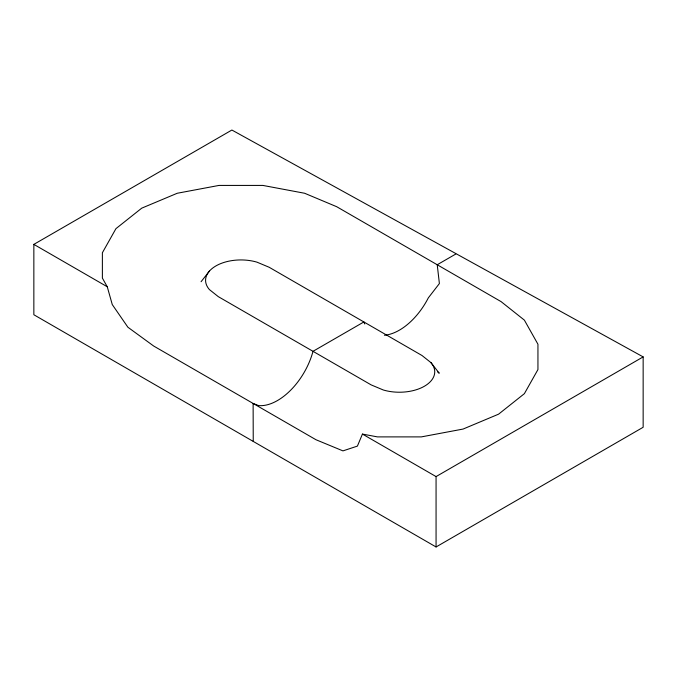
<?xml version="1.0" encoding="UTF-8"?>
<svg xmlns="http://www.w3.org/2000/svg" width="677" height="677" viewBox="0 0 677 677"><rect width="100%" height="100%" fill="white"/><g stroke="black" fill="none" stroke-linecap="round" stroke-linejoin="round"><path stroke-width="1.02" d="M362.432 434.075L357.405 446.101L342.96 450.882L315.981 439.737L153.696 346.04L127.894 327.228L112.272 304.574L107.254 286.76L102.379 278.086L102.379 252.749L115.945 228.648L141.738 208.152L177.247 193.258L218.993 185.422L262.879 185.422L304.625 193.258L336.689 206.705L501.082 301.62L524.379 320.128L537.944 344.229L537.944 369.566L524.379 393.667L498.577 414.172L463.068 429.066L421.331 436.893L377.436 436.893L362.432 434.075L436.064 476.591L436.064 546.965L33.85 314.746L33.85 244.38L231.889 130.035L643.15 356.897L643.15 427.272L436.064 546.965M201.069 281.734L209.438 271.079M455.799 254.027L437.224 264.749L439.39 283.553L428.329 297.863A53.432 30.854 -60 0 1 384.401 335.233M436.064 476.591L643.15 356.897M33.85 244.38L107.254 286.76M430.877 362.559L422.025 355.527L269.167 267.271L256.981 262.16A35.348 20.403 0 0 0 215.946 265.909A35.348 20.403 0 0 0 209.438 289.604L218.29 296.644L371.157 384.891L383.334 390.003A35.348 20.403 0 0 0 424.377 386.254A35.348 20.403 0 0 0 430.877 362.559L439.246 373.213L437.689 371.978M253.24 441.412L253.122 403.441L258.606 405.591A53.432 30.854 -60 0 0 313.002 351.321L363.879 321.947A53.432 30.854 -60 0 0 364.759 323.987"/></g></svg>
